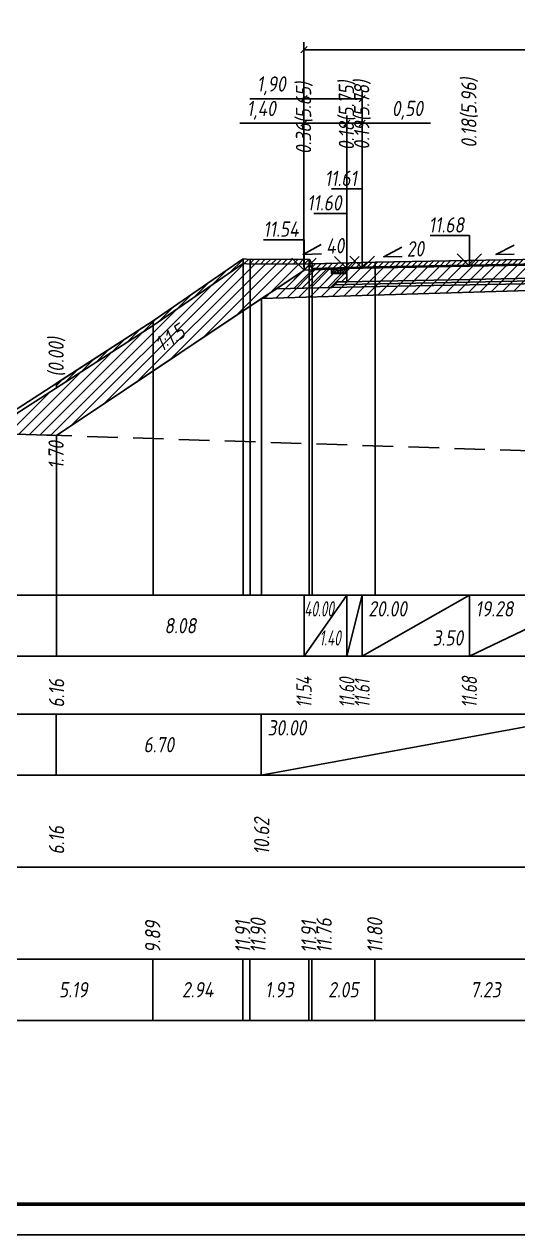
# Model space of a CAD drawing. Extents: x -717 to 1451, y -133302 to 233.
# Drawn here: x 99.7 to 180.3, y -102295.4 to -102097.8 of the extents above; entities that cross this region are included whole.
import ezdxf
from ezdxf.enums import TextEntityAlignment as Align

# ---------------------------------------------------------------- set-up
doc = ezdxf.new("R2010")
doc.units = 0
doc.linetypes.add('штриховая', pattern=[0.75, 0.5, -0.25])
for name, color, linetype in [('Интерполированный поперечник', 2, 'Continuous'), ('Код_510', 7, 'Continuous'), ('Код_514', 1, 'Continuous'), ('Код_516', 1, 'Continuous'), ('Контур_0', 7, 'Continuous'), ('Контур_2521', 7, 'Continuous'), ('Контур_2564', 7, 'Continuous'), ('Контур_2660', 7, 'Continuous'), ('Контур_2665', 7, 'Continuous'), ('Контур_400', 7, 'Continuous'), ('Контур_508', 7, 'Continuous'), ('Контур_512', 7, 'Continuous'), ('Контур_513', 7, 'Continuous'), ('Контур_818', 7, 'Continuous'), ('Красный поперечник', 1, 'Continuous'), ('Объём_2501', 7, 'Continuous'), ('Объём_2564', 7, 'Continuous'), ('Объём_2650', 7, 'Continuous'), ('Объём_2660', 7, 'Continuous'), ('Объём_2661', 7, 'Continuous'), ('Объём_2665', 7, 'Continuous'), ('Объём_2666', 7, 'Continuous'), ('Объём_2667', 7, 'Continuous'), ('Объём_2668', 7, 'Continuous'), ('Объём_2669', 7, 'Continuous'), ('Объём_2675', 7, 'Continuous'), ('Откосы', 7, 'Continuous'), ('Отметки покрытия', 7, 'Continuous'), ('Рабочие отметки', 7, 'Continuous'), ('Рабочие отметки доп.', 7, 'Continuous'), ('Таблица', 7, 'Continuous'), ('Уклоны проезжей части', 7, 'Continuous'), ('Черный поперечник', 3, 'Continuous')]:
    doc.layers.add(name, color=color, linetype=linetype)
for name, color, linetype, true_color in [('Контур_2540', 2, 'Continuous', 0xffff00), ('Контур_2560', 2, 'Continuous', 0xffff00), ('Контур_2561', 7, 'Continuous', 0xff8040), ('Контур_2562', 3, 'Continuous', 0x00ff00), ('Контур_2563', 7, 'Continuous', 0xff8000), ('Контур_2570', 7, 'Continuous', 0x80ff00), ('Контур_2736', 4, 'Continuous', 0x00ffff), ('Контур_2737', 4, 'Continuous', 0x00ffff), ('Контур_2738', 4, 'Continuous', 0x00ffff), ('Контур_2739', 4, 'Continuous', 0x00ffff), ('Контур_2741', 4, 'Continuous', 0x00ffff), ('Контур_2742', 4, 'Continuous', 0x00ffff), ('Контур_2743', 4, 'Continuous', 0x00ffff), ('Контур_2744', 7, 'Continuous', 0xa4ffff), ('Контур_2745', 7, 'Continuous', 0xa4ffff), ('Контур_2747', 4, 'Continuous', 0x00ffff), ('Контур_2748', 4, 'Continuous', 0x00ffff), ('Контур_2749', 4, 'Continuous', 0x00ffff), ('Контур_2750', 4, 'Continuous', 0x00ffff), ('Контур_2751', 4, 'Continuous', 0x00ffff), ('Контур_2752', 4, 'Continuous', 0x00ffff), ('Контур_402', 7, 'Continuous', 0xff6464), ('Контур_703', 4, 'Continuous', 0x00ffff), ('Контур_705', 4, 'Continuous', 0x00ffff), ('Контур_707', 4, 'Continuous', 0x00ffff), ('Контур_720', 131, 'Continuous', 0xaaffff), ('Объём_2500', 7, 'Continuous', 0xc0c0c0), ('Объём_2520', 7, 'Continuous', 0x80ffff), ('Объём_2540', 2, 'Continuous', 0xffff00), ('Объём_2560', 2, 'Continuous', 0xffff00), ('Объём_2561', 7, 'Continuous', 0xff8040), ('Объём_2562', 3, 'Continuous', 0x00ff00), ('Объём_2563', 7, 'Continuous', 0xff8000), ('Объём_2570', 7, 'Continuous', 0x80ff00), ('Объём_2580', 3, 'Continuous', 0x00ff00), ('Объём_2600', 7, 'Continuous', 0x808000)]:
    doc.layers.add(name, color=color, linetype=linetype, true_color=true_color)
doc.styles.get("Standard").update_dxf_attribs({"font": 'txt', "height": 2.5})
doc.styles.add('М', font='romand.shx', dxfattribs={"width": 0.8, "oblique": 10, "height": 2.5})
doc.dimstyles.new('ISO-25', dxfattribs={"dimtxt": 2.5, "dimasz": 2.5, "dimexe": 1.25, "dimexo": 0.625, "dimtad": 1, "dimtxsty": 'Standard', "dimcen": 2.5, "dimadec": 0, "dimazin": 0, "dimtfac": 1, "dimtmove": 0, "dimatfit": 3, "dimfxl": 1, "dimarcsym": 0})

# ---------------------------------------------------------------- blocks, each defined once
blk = doc.blocks.new('_Oblique')
at = {"color": 0, "linetype": 'ByBlock', "lineweight": -2}
blk.add_line((-0.5, -0.5), (0.5, 0.5), dxfattribs=at)
blk = doc.blocks.new('*D2059')
at = {"color": 0, "lineweight": -2, "transparency": 16777216}
for p, q in [((145.4, -102137.43), (145.4, -102112.73)), ((152.4, -102137.15), (152.4, -102112.73)), ((145.4, -102113.98), (134.9, -102113.98)), ((152.4, -102113.98), (145.4, -102113.98))]:
    blk.add_line(p, q, dxfattribs=at)
at = {"layer": 'Defpoints', "color": 0, "transparency": 16777216}
for p in [(152.4, -102113.98), (145.4, -102138.06), (152.4, -102137.78)]:
    blk.add_point(p, dxfattribs=at)
at = {"color": 0, "lineweight": -2, "transparency": 16777216, "rotation": 180}
blk.add_blockref('_Oblique', (145.4, -102113.98), dxfattribs=at)
at = {"color": 0, "lineweight": -2, "transparency": 16777216}
blk.add_blockref('_Oblique', (152.4, -102113.98), dxfattribs=at)
at = {"color": 0, "transparency": 16777216, "insert": (138.44, -102111.87), "char_height": 2.5, "width": 8.75, "attachment_point": 5, "style": 'М'}
blk.add_mtext('1,40', dxfattribs=at)
blk = doc.blocks.new('*D2061')
at = {"color": 0, "lineweight": -2, "transparency": 16777216}
for p, q in [((152.4, -102137.15), (152.4, -102112.73)), ((154.9, -102137.1), (154.9, -102112.73)), ((152.4, -102113.98), (154.9, -102113.98)), ((154.9, -102113.98), (166.06, -102113.98))]:
    blk.add_line(p, q, dxfattribs=at)
at = {"layer": 'Defpoints', "color": 0, "transparency": 16777216}
for p in [(154.9, -102113.98), (152.4, -102137.78), (154.9, -102137.73)]:
    blk.add_point(p, dxfattribs=at)
at = {"color": 0, "lineweight": -2, "transparency": 16777216, "rotation": 180}
blk.add_blockref('_Oblique', (152.4, -102113.98), dxfattribs=at)
at = {"color": 0, "lineweight": -2, "transparency": 16777216}
blk.add_blockref('_Oblique', (154.9, -102113.98), dxfattribs=at)
at = {"color": 0, "transparency": 16777216, "insert": (162.3, -102111.87), "char_height": 2.5, "width": 9.1667, "attachment_point": 5, "style": 'М'}
blk.add_mtext('0,50', dxfattribs=at)
blk = doc.blocks.new('*D2064')
at = {"color": 0, "lineweight": -2, "transparency": 16777216}
for p, q in [((145.4, -102137.43), (145.4, -102108.73)), ((154.9, -102137.1), (154.9, -102108.73)), ((145.4, -102109.98), (136.53, -102109.98)), ((154.9, -102109.98), (145.4, -102109.98))]:
    blk.add_line(p, q, dxfattribs=at)
at = {"layer": 'Defpoints', "color": 0, "transparency": 16777216}
for p in [(154.9, -102109.98), (145.4, -102138.06), (154.9, -102137.73)]:
    blk.add_point(p, dxfattribs=at)
at = {"color": 0, "lineweight": -2, "transparency": 16777216, "rotation": 180}
blk.add_blockref('_Oblique', (145.4, -102109.98), dxfattribs=at)
at = {"color": 0, "lineweight": -2, "transparency": 16777216}
blk.add_blockref('_Oblique', (154.9, -102109.98), dxfattribs=at)
at = {"color": 0, "transparency": 16777216, "insert": (140.07, -102107.87), "char_height": 2.5, "width": 8.75, "attachment_point": 5, "style": 'М'}
blk.add_mtext('1,90', dxfattribs=at)
blk = doc.blocks.new('*D2065')
at = {"color": 0, "lineweight": -2, "transparency": 16777216}
for p, q in [((145.4, -102137.43), (145.4, -102100.73)), ((240.9, -102137.4), (240.9, -102100.73)), ((145.4, -102101.98), (240.9, -102101.98))]:
    blk.add_line(p, q, dxfattribs=at)
at = {"layer": 'Defpoints', "color": 0, "transparency": 16777216}
for p in [(240.9, -102101.98), (145.4, -102138.06), (240.9, -102138.03)]:
    blk.add_point(p, dxfattribs=at)
at = {"color": 0, "lineweight": -2, "transparency": 16777216, "rotation": 180}
blk.add_blockref('_Oblique', (145.4, -102101.98), dxfattribs=at)
at = {"color": 0, "lineweight": -2, "transparency": 16777216}
blk.add_blockref('_Oblique', (240.9, -102101.98), dxfattribs=at)
at = {"color": 0, "transparency": 16777216, "insert": (193.15, -102099.87), "char_height": 2.5, "width": 10.4167, "attachment_point": 5, "style": 'М'}
blk.add_mtext('19,10', dxfattribs=at)

msp = doc.modelspace()

# ---------------------------------------------------------------- hatches: boundary and pattern name
h = msp.add_hatch()
h.set_pattern_fill('ANSI37', color=256, scale=0.1)
h.set_pattern_definition([(45, (151.15262, -102138.0308), (-0.22451, 0.22451), []), (135, (151.15262, -102138.0308), (-0.22451, -0.22451), [])])
h.paths.add_polyline_path([(149.903, -102137.816), (149.903, -102138.534), (152.403, -102138.534), (152.403, -102137.716), (151.145, -102138.031)])
at = {"layer": 'Объём_2563'}
h = msp.add_hatch(dxfattribs=at)
h.set_pattern_fill('ANSI31', color=256, scale=0.3)
h.paths.add_polyline_path([(150.903, -102139.896), (152.403, -102139.866), (152.403, -102138.521), (149.903, -102138.521), (149.907, -102137.816), (145.403, -102137.996), (140.903, -102140.996), (149.984, -102140.814)])
at = {"layer": 'Объём_2570'}
h = msp.add_hatch(dxfattribs=at)
h.set_pattern_fill('ANSI31', color=256, scale=0.2)
h.paths.add_polyline_path([(193.153, -102136.755), (157.017, -102137.436), (146.744, -102137.678), (146.243, -102136.928), (136.604, -102136.975), (135.458, -102136.894), (120.749, -102147.006), (105, -102157.161), (105, -102156.411), (120.749, -102146.256), (135.458, -102136.144), (136.604, -102136.225), (146.243, -102136.178), (146.744, -102136.928), (157.017, -102136.686), (193.153, -102136.005)])
at = {"layer": 'Объём_2600'}
h = msp.add_hatch(dxfattribs=at)
h.set_pattern_fill('ANSI31', color=6, scale=0.4)
h.paths.add_polyline_path([(138.488, -102142.606), (105, -102164.931), (86.884, -102164.338), (94.819, -102163.726), (120.749, -102147.006), (135.458, -102136.894), (136.604, -102136.975), (146.243, -102136.928), (146.744, -102137.678), (157.017, -102137.436), (193.153, -102136.755), (193.153, -102140.966)])

# ---------------------------------------------------------------- linework, layer by layer
at = {"flags": 128}
msp.add_lwpolyline([(-30.054, -102295.421), (389.946, -102295.421), (389.946, -101998.421), (-30.054, -101998.421)], close=True, dxfattribs=at)
at = {"const_width": 0.6, "flags": 128}
msp.add_lwpolyline([(-10.054, -102290.421), (384.946, -102290.421), (384.946, -102003.421), (-10.054, -102003.421)], close=True, dxfattribs=at)
msp.add_lwpolyline([(149.903, -102137.816), (149.903, -102138.534), (152.403, -102138.534), (152.403, -102137.716), (151.145, -102138.031), (149.903, -102137.816)])
at = {"layer": 'Интерполированный поперечник', "linetype": 'штриховая', "ltscale": 10, "flags": 128}
msp.add_lwpolyline([(80, -102164.113), (315.458, -102171.818)], dxfattribs=at)
at = {"layer": 'Код_510'}
for p, q in [((120.695, -102260.421), (120.695, -102250.421)), ((135.403, -102260.421), (135.403, -102250.421)), ((136.55, -102260.421), (136.55, -102250.421)), ((146.189, -102260.421), (146.189, -102250.421)), ((146.689, -102260.421), (146.689, -102250.421)), ((156.963, -102260.421), (156.963, -102250.421))]:
    msp.add_line(p, q, dxfattribs=at)
at = {"layer": 'Код_514'}
for p, q in [((105, -102201), (105, -102191)), ((145.403, -102201), (145.403, -102191)), ((145.403, -102201), (152.403, -102191)), ((152.403, -102201), (152.403, -102191)), ((152.403, -102201), (154.903, -102191)), ((154.903, -102201), (154.903, -102191)), ((154.903, -102201), (172.403, -102191)), ((172.403, -102201), (172.403, -102191)), ((172.403, -102201), (193.153, -102191))]:
    msp.add_line(p, q, dxfattribs=at)
at = {"layer": 'Код_516'}
for p, q in [((104.946, -102220.421), (104.946, -102210.421)), ((138.433, -102220.421), (138.433, -102210.421)), ((138.433, -102220.421), (193.098, -102210.421))]:
    msp.add_line(p, q, dxfattribs=at)
at = {"layer": 'Контур_0', "flags": 128}
for points in [[(145.403, -102137.996), (105, -102164.931), (105, -102164.931), (105, -102164.931), (105, -102164.931), (105, -102164.931), (105, -102164.931), (105, -102164.931), (105, -102164.931), (105, -102164.931), (105, -102164.931), (105, -102164.931), (105, -102164.931), (105, -102164.931), (105, -102164.931), (105, -102164.931)], [(145.403, -102137.996), (105, -102164.931), (105, -102164.931), (105, -102164.931), (105, -102164.931), (105, -102164.931), (105, -102164.931), (105, -102164.931), (105, -102164.931), (105, -102164.931), (105, -102164.931), (105, -102164.931), (105, -102164.931), (105, -102164.931), (105, -102164.931), (105, -102164.931), (105, -102164.931), (105, -102164.931), (105, -102164.931), (105, -102164.931), (105, -102164.931), (105, -102164.931), (105, -102164.931), (105, -102164.931), (105, -102164.931), (105, -102164.931), (105, -102164.931), (105, -102164.931), (105, -102164.931), (105, -102164.931)], [(145.403, -102137.996), (145.403, -102137.996)], [(193.153, -102136.916), (172.403, -102137.316), (154.903, -102137.666), (154.903, -102137.666), (154.903, -102137.666), (154.903, -102137.666), (154.903, -102137.666), (152.403, -102137.716), (152.403, -102139.866), (154.903, -102139.816), (154.903, -102139.816), (154.903, -102139.816), (154.903, -102139.816), (154.903, -102139.816), (154.903, -102139.816), (172.403, -102139.466), (193.153, -102139.066), (193.153, -102136.916)], [(140.903, -102140.996), (149.984, -102140.814), (150.903, -102139.896), (152.403, -102139.866)], [(193.153, -102139.066), (172.403, -102139.466), (154.903, -102139.816), (154.903, -102139.816), (154.903, -102139.816), (154.903, -102139.816), (154.903, -102139.816), (154.903, -102139.816), (152.403, -102139.866), (150.903, -102139.896), (149.984, -102140.814), (152.403, -102140.766), (154.903, -102140.716), (154.903, -102140.716), (154.903, -102140.716), (154.903, -102140.716), (154.903, -102140.716), (154.903, -102140.716), (172.403, -102140.366), (193.153, -102139.966), (193.153, -102139.066)]]:
    msp.add_lwpolyline(points, dxfattribs=at)
at = {"layer": 'Контур_2521', "color": 250, "flags": 128}
msp.add_lwpolyline([(193.153, -102139.516), (172.403, -102139.916), (154.903, -102140.266), (154.903, -102140.266), (154.903, -102140.266), (154.903, -102140.266), (154.903, -102140.266), (154.903, -102140.266), (152.403, -102140.316), (150.443, -102140.355)], dxfattribs=at)
at = {"layer": 'Контур_2540', "flags": 128}
msp.add_lwpolyline([(172.403, -102140.366), (154.903, -102140.716), (152.403, -102140.766), (149.984, -102140.814), (140.903, -102140.996), (138.488, -102142.606), (193.153, -102140.966), (193.153, -102139.966), (172.403, -102140.366)], dxfattribs=at)
at = {"layer": 'Контур_2560', "flags": 128}
msp.add_lwpolyline([(145.403, -102137.996), (145.403, -102137.996), (145.403, -102137.996), (152.403, -102137.716)], dxfattribs=at)
at = {"layer": 'Контур_2561', "flags": 128}
msp.add_lwpolyline([(152.403, -102137.716), (152.403, -102137.716), (145.403, -102137.996), (145.403, -102137.996), (152.403, -102137.716)], dxfattribs=at)
at = {"layer": 'Контур_2562', "flags": 128}
msp.add_lwpolyline([(145.403, -102137.996), (145.403, -102137.996), (145.403, -102137.996), (145.403, -102137.996), (145.403, -102137.996)], dxfattribs=at)
at = {"layer": 'Контур_2563', "flags": 128}
msp.add_lwpolyline([(150.903, -102139.896), (152.403, -102139.866), (152.403, -102137.716), (145.403, -102137.996), (140.903, -102140.996), (149.984, -102140.814), (150.903, -102139.896)], dxfattribs=at)
at = {"layer": 'Контур_2564', "flags": 128}
msp.add_lwpolyline([(145.403, -102137.996), (152.403, -102137.716)], dxfattribs=at)
at = {"layer": 'Контур_2570', "flags": 128}
msp.add_lwpolyline([(80, -102164.869), (94.819, -102163.726), (120.749, -102147.006), (135.458, -102136.894), (136.604, -102136.975), (146.243, -102136.928), (146.744, -102137.678), (157.017, -102137.436), (193.153, -102136.755), (193.449, -102136.749), (193.48, -102136.748), (230.419, -102137.457), (240.801, -102137.596), (241.301, -102136.846), (242.226, -102136.87), (247.455, -102135.783), (275.062, -102148.636), (277.114, -102149.448), (277.114, -102149.448), (277.708, -102149.45), (298.484, -102152.733), (300.732, -102152.001), (310.549, -102150.847), (315.458, -102151.425)], dxfattribs=at)
at = {"layer": 'Контур_2660', "flags": 128}
msp.add_lwpolyline([(138.488, -102142.606), (193.153, -102140.966)], dxfattribs=at)
at = {"layer": 'Контур_2665', "flags": 128}
msp.add_lwpolyline([(145.403, -102137.996), (145.403, -102137.996)], dxfattribs=at)
at = {"layer": 'Контур_2736', "flags": 128}
msp.add_lwpolyline([(145.403, -102137.996), (105, -102164.931)], dxfattribs=at)
at = {"layer": 'Контур_2737', "flags": 128}
msp.add_lwpolyline([(105, -102164.931), (105, -102164.931)], dxfattribs=at)
at = {"layer": 'Контур_2738', "flags": 128}
msp.add_lwpolyline([(105, -102164.931), (105, -102164.931)], dxfattribs=at)
at = {"layer": 'Контур_2739', "flags": 128}
msp.add_lwpolyline([(105, -102164.931), (105, -102164.931)], dxfattribs=at)
at = {"layer": 'Контур_2741', "flags": 128}
msp.add_lwpolyline([(105, -102164.931), (105, -102164.931)], dxfattribs=at)
at = {"layer": 'Контур_2742', "flags": 128}
msp.add_lwpolyline([(105, -102164.931), (105, -102164.931)], dxfattribs=at)
at = {"layer": 'Контур_2743', "flags": 128}
msp.add_lwpolyline([(105, -102164.931), (105, -102164.931)], dxfattribs=at)
at = {"layer": 'Контур_2744', "flags": 128}
msp.add_lwpolyline([(105, -102164.931), (105, -102164.931)], dxfattribs=at)
msp.add_lwpolyline([(105, -102164.931), (105, -102164.931)], dxfattribs=at)
msp.add_lwpolyline([(105, -102164.931), (105, -102164.931)], dxfattribs=at)
msp.add_lwpolyline([(105, -102164.931), (105, -102164.931)], dxfattribs=at)
msp.add_lwpolyline([(105, -102164.931), (105, -102164.931)], dxfattribs=at)
msp.add_lwpolyline([(105, -102164.931), (105, -102164.931)], dxfattribs=at)
at = {"layer": 'Контур_2745', "flags": 128}
msp.add_lwpolyline([(105, -102164.931), (105, -102164.931)], dxfattribs=at)
msp.add_lwpolyline([(105, -102164.931), (105, -102164.931)], dxfattribs=at)
msp.add_lwpolyline([(105, -102164.931), (105, -102164.931)], dxfattribs=at)
msp.add_lwpolyline([(105, -102164.931), (105, -102164.931)], dxfattribs=at)
msp.add_lwpolyline([(105, -102164.931), (105, -102164.931)], dxfattribs=at)
msp.add_lwpolyline([(105, -102164.931), (105, -102164.931)], dxfattribs=at)
at = {"layer": 'Контур_2747', "flags": 128}
msp.add_lwpolyline([(105, -102164.931), (105, -102164.931)], dxfattribs=at)
at = {"layer": 'Контур_2748', "flags": 128}
msp.add_lwpolyline([(105, -102164.931), (105, -102164.931)], dxfattribs=at)
at = {"layer": 'Контур_2749', "flags": 128}
msp.add_lwpolyline([(105, -102164.931), (105, -102164.931)], dxfattribs=at)
at = {"layer": 'Контур_2750', "flags": 128}
msp.add_lwpolyline([(105, -102164.931), (105, -102164.931)], dxfattribs=at)
at = {"layer": 'Контур_2751', "flags": 128}
msp.add_lwpolyline([(105, -102164.931), (105, -102164.931)], dxfattribs=at)
at = {"layer": 'Контур_2752', "flags": 128}
msp.add_lwpolyline([(105, -102164.931), (105, -102164.931)], dxfattribs=at)
at = {"layer": 'Контур_400', "flags": 128}
msp.add_lwpolyline([(152.403, -102137.716), (154.903, -102137.666), (154.903, -102137.666), (154.903, -102137.666), (154.903, -102137.666), (154.903, -102137.666), (154.903, -102137.666), (172.403, -102137.316), (193.153, -102136.916)], dxfattribs=at)
at = {"layer": 'Контур_402', "flags": 128}
msp.add_lwpolyline([(138.488, -102142.606), (193.153, -102140.966), (247.869, -102142.607)], dxfattribs=at)
at = {"layer": 'Контур_508', "flags": 128}
msp.add_lwpolyline([(105, -102164.931), (138.488, -102142.606), (193.153, -102140.966), (247.869, -102142.607), (290.458, -102171)], dxfattribs=at)
at = {"layer": 'Контур_512', "flags": 128}
msp.add_lwpolyline([(105, -102164.931), (138.488, -102142.606), (193.153, -102140.966), (247.869, -102142.607), (290.458, -102171)], dxfattribs=at)
at = {"layer": 'Контур_513', "flags": 128}
msp.add_lwpolyline([(105, -102164.931), (138.488, -102142.606), (193.153, -102140.966), (247.869, -102142.607), (290.458, -102171)], dxfattribs=at)
at = {"layer": 'Контур_703', "flags": 128}
for points in [[(145.403, -102137.996), (105, -102164.931)], [(105, -102164.931), (105, -102164.931)]]:
    msp.add_lwpolyline(points, dxfattribs=at)
at = {"layer": 'Контур_705', "flags": 128}
msp.add_lwpolyline([(105, -102164.931), (105, -102164.931)], dxfattribs=at)
at = {"layer": 'Контур_707', "flags": 128}
msp.add_lwpolyline([(105, -102164.931), (105, -102164.931)], dxfattribs=at)
at = {"layer": 'Контур_720', "flags": 128}
msp.add_lwpolyline([(105, -102164.931), (105, -102164.931)], dxfattribs=at)
at = {"layer": 'Контур_818', "flags": 128}
msp.add_lwpolyline([(105, -102157.161), (120.749, -102147.006), (135.458, -102136.894), (136.604, -102136.975), (146.243, -102136.928), (146.744, -102137.678), (157.017, -102137.436), (193.153, -102136.755), (193.449, -102136.749), (193.48, -102136.748), (230.419, -102137.457), (240.801, -102137.596), (241.301, -102136.846), (242.226, -102136.87), (247.455, -102135.783), (275.062, -102148.636), (277.114, -102149.448), (277.114, -102149.448), (277.708, -102149.45), (290.458, -102151.465)], dxfattribs=at)
at = {"layer": 'Красный поперечник'}
for p, q in [((105, -102164.931), (145.403, -102137.996)), ((145.403, -102137.996), (152.403, -102137.716)), ((152.403, -102137.716), (154.903, -102137.666)), ((154.903, -102137.666), (172.403, -102137.316)), ((172.403, -102137.316), (193.153, -102136.916)), ((138.488, -102142.606), (138.488, -102191)), ((105, -102164.931), (105, -102191))]:
    msp.add_line(p, q, dxfattribs=at)
at = {"layer": 'Объём_2500', "flags": 128}
msp.add_lwpolyline([(193.153, -102136.916), (172.403, -102137.316), (154.903, -102137.666), (154.903, -102137.666), (154.903, -102137.666), (154.903, -102137.666), (154.903, -102137.666), (152.403, -102137.716), (152.403, -102139.866), (154.903, -102139.816), (154.903, -102139.816), (154.903, -102139.816), (154.903, -102139.816), (154.903, -102139.816), (154.903, -102139.816), (172.403, -102139.466), (193.153, -102139.066), (193.153, -102136.916)], dxfattribs=at)
at = {"layer": 'Объём_2501', "flags": 128}
msp.add_lwpolyline([(152.403, -102137.716), (154.903, -102137.666), (154.903, -102137.666), (154.903, -102137.666), (154.903, -102137.666), (154.903, -102137.666), (154.903, -102137.666), (172.403, -102137.316), (193.153, -102136.916)], dxfattribs=at)
at = {"layer": 'Объём_2520', "color": 250, "flags": 128}
msp.add_lwpolyline([(193.153, -102139.066), (172.403, -102139.466), (154.903, -102139.816), (154.903, -102139.816), (154.903, -102139.816), (154.903, -102139.816), (154.903, -102139.816), (154.903, -102139.816), (152.403, -102139.866), (150.903, -102139.896), (149.984, -102140.814), (152.403, -102140.766), (154.903, -102140.716), (154.903, -102140.716), (154.903, -102140.716), (154.903, -102140.716), (154.903, -102140.716), (154.903, -102140.716), (172.403, -102140.366), (193.153, -102139.966), (193.153, -102139.066)], dxfattribs=at)
at = {"layer": 'Объём_2540', "flags": 128}
msp.add_lwpolyline([(172.403, -102140.366), (154.903, -102140.716), (152.403, -102140.766), (149.984, -102140.814), (140.903, -102140.996), (138.488, -102142.606), (193.153, -102140.966), (193.153, -102139.966), (172.403, -102140.366)], dxfattribs=at)
at = {"layer": 'Объём_2560', "flags": 128}
msp.add_lwpolyline([(145.403, -102137.996), (145.403, -102137.996), (145.403, -102137.996), (152.403, -102137.716)], dxfattribs=at)
at = {"layer": 'Объём_2561', "flags": 128}
msp.add_lwpolyline([(152.403, -102137.716), (152.403, -102137.716), (145.403, -102137.996), (145.403, -102137.996), (152.403, -102137.716)], dxfattribs=at)
at = {"layer": 'Объём_2562', "flags": 128}
msp.add_lwpolyline([(145.403, -102137.996), (145.403, -102137.996), (145.403, -102137.996), (145.403, -102137.996), (145.403, -102137.996)], dxfattribs=at)
at = {"layer": 'Объём_2563', "color": 250, "flags": 128}
msp.add_lwpolyline([(150.903, -102139.896), (152.403, -102139.866), (152.403, -102138.521), (149.903, -102138.521), (149.907, -102137.816), (145.403, -102137.996), (140.903, -102140.996), (149.984, -102140.814), (150.903, -102139.896)], dxfattribs=at)
at = {"layer": 'Объём_2564', "flags": 128}
msp.add_lwpolyline([(145.403, -102137.996), (152.403, -102137.716)], dxfattribs=at)
at = {"layer": 'Объём_2570', "flags": 128}
msp.add_lwpolyline([(193.153, -102136.755), (157.017, -102137.436), (146.744, -102137.678), (146.243, -102136.928), (136.604, -102136.975), (135.458, -102136.894), (120.749, -102147.006), (105, -102157.161), (105, -102156.411), (120.749, -102146.256), (135.458, -102136.144), (136.604, -102136.225), (146.243, -102136.178), (146.744, -102136.928), (157.017, -102136.686), (193.153, -102136.005), (193.153, -102136.755), (193.153, -102136.755)], dxfattribs=at)
at = {"layer": 'Объём_2580', "flags": 128}
msp.add_lwpolyline([(145.403, -102137.996), (145.403, -102137.996)], dxfattribs=at)
at = {"layer": 'Объём_2650', "color": 6, "flags": 128}
msp.add_lwpolyline([(138.488, -102142.606), (105, -102164.931), (86.884, -102164.338), (94.819, -102163.726), (120.749, -102147.006), (135.458, -102136.894), (136.604, -102136.975), (146.243, -102136.928), (146.744, -102137.678), (157.017, -102137.436), (193.153, -102136.755), (193.153, -102140.966), (138.488, -102142.606), (138.488, -102142.606)], dxfattribs=at)
at = {"layer": 'Объём_2660', "flags": 128}
msp.add_lwpolyline([(138.488, -102142.606), (193.153, -102140.966)], dxfattribs=at)
at = {"layer": 'Объём_2661', "flags": 128}
msp.add_lwpolyline([(145.403, -102137.996), (105, -102164.931)], dxfattribs=at)
at = {"layer": 'Объём_2665', "flags": 128}
msp.add_lwpolyline([(145.403, -102137.996), (145.403, -102137.996)], dxfattribs=at)
at = {"layer": 'Объём_2666', "flags": 128}
msp.add_lwpolyline([(145.403, -102137.996), (105, -102164.931)], dxfattribs=at)
at = {"layer": 'Объём_2667', "flags": 128}
msp.add_lwpolyline([(105, -102164.931), (105, -102164.931)], dxfattribs=at)
msp.add_lwpolyline([(105, -102164.931), (105, -102164.931)], dxfattribs=at)
at = {"layer": 'Объём_2668', "flags": 128}
msp.add_lwpolyline([(105, -102164.931), (105, -102164.931)], dxfattribs=at)
msp.add_lwpolyline([(105, -102164.931), (105, -102164.931)], dxfattribs=at)
at = {"layer": 'Объём_2669', "flags": 128}
msp.add_lwpolyline([(105, -102164.931), (105, -102164.931)], dxfattribs=at)
msp.add_lwpolyline([(105, -102164.931), (105, -102164.931)], dxfattribs=at)
at = {"layer": 'Объём_2675', "flags": 128}
msp.add_lwpolyline([(105, -102164.931), (105, -102164.931)], dxfattribs=at)
msp.add_lwpolyline([(105, -102164.931), (105, -102164.931)], dxfattribs=at)
msp.add_lwpolyline([(105, -102164.931), (105, -102164.931)], dxfattribs=at)
msp.add_lwpolyline([(105, -102164.931), (105, -102164.931)], dxfattribs=at)
msp.add_lwpolyline([(105, -102164.931), (105, -102164.931)], dxfattribs=at)
msp.add_lwpolyline([(105, -102164.931), (105, -102164.931)], dxfattribs=at)
msp.add_lwpolyline([(105, -102164.931), (105, -102164.931)], dxfattribs=at)
msp.add_lwpolyline([(105, -102164.931), (105, -102164.931)], dxfattribs=at)
msp.add_lwpolyline([(105, -102164.931), (105, -102164.931)], dxfattribs=at)
msp.add_lwpolyline([(105, -102164.931), (105, -102164.931)], dxfattribs=at)
msp.add_lwpolyline([(105, -102164.931), (105, -102164.931)], dxfattribs=at)
msp.add_lwpolyline([(105, -102164.931), (105, -102164.931)], dxfattribs=at)
at = {"layer": 'Откосы', "color": 1, "flags": 128}
for points in [[(148.259, -102135.29), (145.262, -102135.41), (148.199, -102133.792)], [(161.427, -102135.724), (158.427, -102135.784), (161.397, -102134.224)], [(179.728, -102135.363), (176.728, -102135.421), (179.699, -102133.863)]]:
    msp.add_lwpolyline(points, dxfattribs=at)
at = {"layer": 'Отметки покрытия', "color": 1}
for p, q in [((154.903, -102124.716), (149.903, -102124.716)), ((154.903, -102137.666), (154.903, -102124.716)), ((152.403, -102128.716), (147.003, -102128.716)), ((152.403, -102137.716), (152.403, -102128.716)), ((172.403, -102132.316), (166.003, -102132.316)), ((172.403, -102137.316), (172.403, -102132.316)), ((145.403, -102132.996), (138.803, -102132.996)), ((145.403, -102137.996), (145.403, -102132.996)), ((145.403, -102137.996), (143.403, -102135.996)), ((145.403, -102137.996), (147.403, -102135.996)), ((152.403, -102137.716), (150.403, -102135.716)), ((152.403, -102137.716), (154.403, -102135.716)), ((154.903, -102137.666), (152.903, -102135.666)), ((154.903, -102137.666), (156.903, -102135.666)), ((172.403, -102137.316), (170.403, -102135.316)), ((172.403, -102137.316), (174.403, -102135.316))]:
    msp.add_line(p, q, dxfattribs=at)
at = {"layer": 'Таблица'}
for p, q in [((80, -102191), (315.458, -102191)), ((80, -102201), (315.458, -102201)), ((80, -102210.421), (315.458, -102210.421)), ((79.946, -102220.421), (315.404, -102220.421)), ((79.946, -102235.421), (315.404, -102235.421)), ((79.946, -102250.421), (315.404, -102250.421)), ((79.946, -102260.421), (315.404, -102260.421))]:
    msp.add_line(p, q, dxfattribs=at)
at = {"layer": 'Черный поперечник', "color": 7}
for p, q in [((135.458, -102136.144), (135.458, -102191)), ((136.604, -102136.225), (136.604, -102191)), ((146.243, -102136.178), (146.243, -102191)), ((146.744, -102136.928), (146.744, -102191)), ((157.017, -102136.686), (157.017, -102191)), ((120.749, -102146.256), (120.749, -102191))]:
    msp.add_line(p, q, dxfattribs=at)
at = {"layer": 'Черный поперечник', "flags": 128}
msp.add_lwpolyline([(80, -102164.119), (94.819, -102162.976), (120.749, -102146.256), (135.458, -102136.144), (136.604, -102136.225), (146.243, -102136.178), (146.744, -102136.928), (157.017, -102136.686), (193.153, -102136.005), (193.449, -102135.999), (193.48, -102135.998), (230.419, -102136.707), (240.801, -102136.846), (241.301, -102136.096), (242.226, -102136.12), (247.455, -102135.033), (275.062, -102147.886), (277.114, -102148.698), (277.708, -102148.7), (298.484, -102151.983), (300.732, -102151.251), (310.549, -102150.097), (315.458, -102150.675)], dxfattribs=at)

# ---------------------------------------------------------------- texts
at = {"layer": 'Код_510', "style": 'М', "oblique": 10, "width": 0.8}
for s, p in [('9.89', (120.695, -102249.421)), ('11.91', (135.403, -102249.421)), ('11.90', (137.903, -102249.421)), ('11.91', (146.189, -102249.421)), ('11.76', (148.689, -102249.421)), ('11.80', (156.963, -102249.421))]:
    msp.add_text(s, height=2.5, rotation=90, dxfattribs=at).set_placement(p, align=Align.MIDDLE_LEFT)
for s, p in [('5.19', (107.73, -102255.421)), ('2.94', (128.049, -102255.421)), ('1.93', (141.369, -102255.421)), ('2.05', (151.826, -102255.421)), ('7.23', (175.031, -102255.421))]:
    msp.add_text(s, height=2.5, dxfattribs=at).set_placement(p, align=Align.MIDDLE_CENTER)
at = {"layer": 'Код_514', "style": 'М', "oblique": 10}
for s, width, p in [('40.00', 0.6, (145.429, -102192)), ('20.00', 0.8, (155.903, -102192)), ('19.28', 0.8, (173.403, -102192))]:
    msp.add_text(s, height=2.5, dxfattribs=dict(at, width=width)).set_placement(p, align=Align.TOP_LEFT)
at = {"layer": 'Код_514', "style": 'М', "oblique": 10, "width": 0.8}
msp.add_text('8.08', height=2.5, dxfattribs=at).set_placement((125.201, -102196), align=Align.MIDDLE_CENTER)
at = {"layer": 'Код_514', "style": 'М', "oblique": 10}
for s, width, p in [('1.40', 0.6, (151.403, -102200)), ('3.50', 0.8, (171.403, -102200))]:
    msp.add_text(s, height=2.5, dxfattribs=dict(at, width=width)).set_placement(p, align=Align.BOTTOM_RIGHT)
for s, width, p in [('6.16', 0.8, (105, -102209.382)), ('11.54', 0.7, (145.403, -102209.382)), ('11.60', 0.7, (152.403, -102209.382)), ('11.61', 0.7, (154.903, -102209.382)), ('11.68', 0.7, (172.403, -102209.382))]:
    msp.add_text(s, height=2.5, rotation=90, dxfattribs=dict(at, width=width)).set_placement(p, align=Align.MIDDLE_LEFT)
at = {"layer": 'Код_516', "style": 'М', "oblique": 10, "width": 0.8}
msp.add_text('30.00', height=2.5, dxfattribs=at).set_placement((139.433, -102211.421), align=Align.TOP_LEFT)
msp.add_text('6.70', height=2.5, dxfattribs=at).set_placement((121.69, -102215.421), align=Align.MIDDLE_CENTER)
for s, p in [('10.62', (138.488, -102233.371)), ('6.16', (105, -102233.371))]:
    msp.add_text(s, height=2.5, rotation=90, dxfattribs=at).set_placement(p, align=Align.MIDDLE_LEFT)
at = {"layer": 'Отметки покрытия', "color": 1, "style": 'М', "oblique": 10, "width": 0.8}
for s, p in [('11.61', (154.044, -102124.984)), ('11.60', (151.544, -102128.984)), ('11.54', (144.544, -102133.264)), ('11.68', (171.544, -102132.584))]:
    msp.add_text(s, height=2.5, dxfattribs=at).set_placement(p, align=Align.BOTTOM_RIGHT)
at = {"layer": 'Рабочие отметки', "color": 1, "style": 'М', "oblique": 10, "width": 0.8}
for s, p in [('0.36', (145.325, -102114.013)), ('0.18', (152.325, -102113.733)), ('0.19', (154.825, -102113.683)), ('0.18', (172.325, -102113.333)), ('1.70', (104.922, -102165.862))]:
    msp.add_text(s, height=2.5, rotation=90, dxfattribs=at).set_placement(p, align=Align.MIDDLE_RIGHT)
at = {"layer": 'Рабочие отметки доп.', "color": 1, "style": 'М', "oblique": 10, "width": 0.8}
for s, p in [('(5.75)', (152.325, -102113.694)), ('(5.78)', (154.825, -102113.644)), ('(5.96)', (172.325, -102113.294)), ('(5.65)', (145.325, -102113.974)), ('(0.00)', (104.922, -102155.362))]:
    msp.add_text(s, height=2.5, rotation=90, dxfattribs=at).set_placement(p, align=Align.MIDDLE_LEFT)
at = {"layer": 'Уклоны проезжей части', "color": 1, "style": 'М', "oblique": 10, "width": 0.8}
for s, rotation, p in [('40', 2.29061, (150.564, -102136.006)), ('20', 1.14576, (163.633, -102136.491)), ('1:1.5', 33.69007, (124.647, -102150.631))]:
    msp.add_text(s, height=2.5, rotation=rotation, dxfattribs=at).set_placement(p, align=Align.BOTTOM_CENTER)

# ---------------------------------------------------------------- dimensions: what is measured, and where the dimension line sits
at = {"color": 5}
dim = msp.add_linear_dim(base=(240.903, -102101.978), p1=(145.403, -102138.058), p2=(240.903, -102138.026), angle=180, dimstyle='ISO-25', override={"dimasz": 1, "dimlfac": 0.2, "dimzin": 0, "dimtxsty": 'М', "dimblk1": 'Oblique', "dimblk2": 'Oblique', "dimsah": 1}, dxfattribs=at)
dim.commit()
dim.dimension.update_dxf_attribs({"geometry": '*D2065', "text_midpoint": (193.153, -102099.865)})
for base, p1, p2, picture, middle in [((154.903, -102109.978), (145.403, -102138.058), (154.903, -102137.728), '*D2064', (140.072, -102109.978)), ((152.403, -102113.978), (145.403, -102138.058), (152.403, -102137.778), '*D2059', (138.442, -102113.978)), ((154.903, -102113.978), (152.403, -102137.778), (154.903, -102137.728), '*D2061', (162.301, -102113.978))]:
    dim = msp.add_linear_dim(base=base, p1=p1, p2=p2, angle=180, dimstyle='ISO-25', override={"dimasz": 1, "dimlfac": 0.2, "dimzin": 0, "dimtxsty": 'М', "dimblk1": 'Oblique', "dimblk2": 'Oblique', "dimsah": 1}, dxfattribs=at)
    dim.commit()
    dim.dimension.update_dxf_attribs({"geometry": picture, "text_midpoint": middle, "dimtype": 160})

doc.saveas('drawing.dxf')
